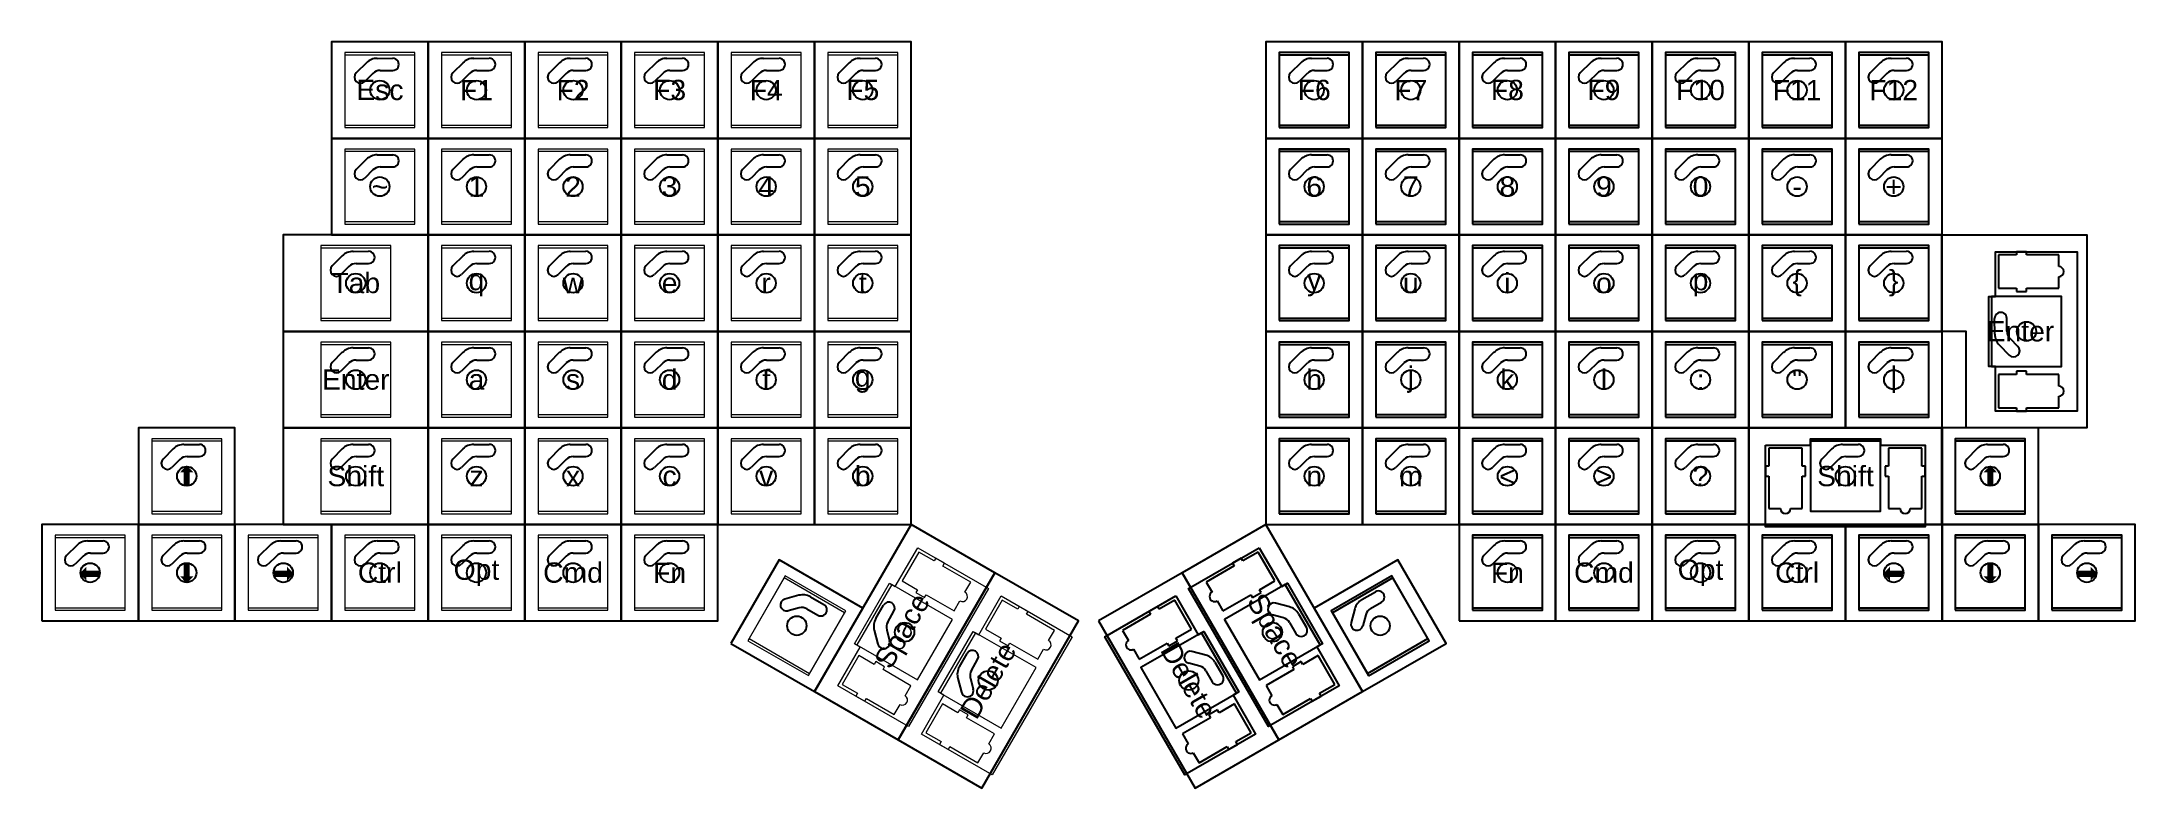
# Model space of a CAD drawing. Header units: millimetres. Extents: x 48 to 461, y 24 to 171.
import ezdxf

# ---------------------------------------------------------------- set-up
doc = ezdxf.new("R2010")
doc.units = ezdxf.units.MM
doc.layers.get('0').update_dxf_attribs({"lineweight": 0, "true_color": 0xffffff})
for name, color, linetype, lineweight, true_color in [('Base_Left', 7, 'Continuous', 25, 0x000000), ('Base_Right', 7, 'Continuous', 25, 0x000000), ('Layout_Left', 7, 'Continuous', 25, 0x000000), ('Layout_Right', 7, 'Continuous', 25, 0x000000), ('Plate_Left', 7, 'Continuous', 0, 0x000000), ('Plate_Right', 7, 'Continuous', 25, 0x000000), ('Well_Left', 7, 'Continuous', 0, 0x000000), ('Well_Right', 7, 'Continuous', 25, 0x000000)]:
    doc.layers.add(name, color=color, linetype=linetype, lineweight=lineweight, true_color=true_color)
doc.styles.add('textstyle0', font='')
doc.styles.add('textstyle1', font='')
doc.styles.add('textstyle10', font='')
doc.styles.add('textstyle11', font='')
doc.styles.add('textstyle12', font='')
doc.styles.add('textstyle13', font='')
doc.styles.add('textstyle14', font='')
doc.styles.add('textstyle15', font='')
doc.styles.add('textstyle16', font='')
doc.styles.add('textstyle17', font='')
doc.styles.add('textstyle18', font='')
doc.styles.add('textstyle19', font='')
doc.styles.add('textstyle2', font='')
doc.styles.add('textstyle20', font='')
doc.styles.add('textstyle21', font='')
doc.styles.add('textstyle22', font='')
doc.styles.add('textstyle23', font='')
doc.styles.add('textstyle24', font='')
doc.styles.add('textstyle25', font='')
doc.styles.add('textstyle26', font='')
doc.styles.add('textstyle27', font='')
doc.styles.add('textstyle28', font='')
doc.styles.add('textstyle29', font='')
doc.styles.add('textstyle3', font='')
doc.styles.add('textstyle30', font='')
doc.styles.add('textstyle31', font='')
doc.styles.add('textstyle32', font='')
doc.styles.add('textstyle33', font='')
doc.styles.add('textstyle34', font='')
doc.styles.add('textstyle35', font='')
doc.styles.add('textstyle36', font='')
doc.styles.add('textstyle37', font='')
doc.styles.add('textstyle38', font='')
doc.styles.add('textstyle39', font='')
doc.styles.add('textstyle4', font='')
doc.styles.add('textstyle40', font='')
doc.styles.add('textstyle41', font='')
doc.styles.add('textstyle42', font='')
doc.styles.add('textstyle43', font='')
doc.styles.add('textstyle44', font='')
doc.styles.add('textstyle45', font='')
doc.styles.add('textstyle46', font='')
doc.styles.add('textstyle47', font='')
doc.styles.add('textstyle48', font='')
doc.styles.add('textstyle49', font='')
doc.styles.add('textstyle5', font='')
doc.styles.add('textstyle50', font='')
doc.styles.add('textstyle51', font='')
doc.styles.add('textstyle52', font='')
doc.styles.add('textstyle53', font='')
doc.styles.add('textstyle54', font='')
doc.styles.add('textstyle55', font='')
doc.styles.add('textstyle56', font='')
doc.styles.add('textstyle57', font='')
doc.styles.add('textstyle58', font='')
doc.styles.add('textstyle59', font='')
doc.styles.add('textstyle6', font='')
doc.styles.add('textstyle60', font='')
doc.styles.add('textstyle61', font='')
doc.styles.add('textstyle62', font='')
doc.styles.add('textstyle63', font='')
doc.styles.add('textstyle64', font='')
doc.styles.add('textstyle65', font='')
doc.styles.add('textstyle66', font='')
doc.styles.add('textstyle67', font='')
doc.styles.add('textstyle68', font='')
doc.styles.add('textstyle69', font='')
doc.styles.add('textstyle7', font='')
doc.styles.add('textstyle70', font='')
doc.styles.add('textstyle71', font='')
doc.styles.add('textstyle72', font='')
doc.styles.add('textstyle73', font='')
doc.styles.add('textstyle74', font='')
doc.styles.add('textstyle75', font='')
doc.styles.add('textstyle76', font='')
doc.styles.add('textstyle77', font='')
doc.styles.add('textstyle78', font='')
doc.styles.add('textstyle79', font='')
doc.styles.add('textstyle8', font='')
doc.styles.add('textstyle80', font='')
doc.styles.add('textstyle81', font='')
doc.styles.add('textstyle82', font='')
doc.styles.add('textstyle83', font='')
doc.styles.add('textstyle84', font='')
doc.styles.add('textstyle9', font='')
doc.styles.get('textstyle0').set_extended_font_data('Arial')
doc.styles.get('textstyle1').set_extended_font_data('Arial')
doc.styles.get('textstyle10').set_extended_font_data('Arial')
doc.styles.get('textstyle11').set_extended_font_data('Arial')
doc.styles.get('textstyle12').set_extended_font_data('Arial')
doc.styles.get('textstyle13').set_extended_font_data('Arial')
doc.styles.get('textstyle14').set_extended_font_data('Arial')
doc.styles.get('textstyle15').set_extended_font_data('Arial')
doc.styles.get('textstyle16').set_extended_font_data('Arial')
doc.styles.get('textstyle17').set_extended_font_data('Arial')
doc.styles.get('textstyle18').set_extended_font_data('Arial')
doc.styles.get('textstyle19').set_extended_font_data('Arial')
doc.styles.get('textstyle2').set_extended_font_data('Arial')
doc.styles.get('textstyle20').set_extended_font_data('Arial')
doc.styles.get('textstyle21').set_extended_font_data('Arial')
doc.styles.get('textstyle22').set_extended_font_data('Arial')
doc.styles.get('textstyle23').set_extended_font_data('Arial')
doc.styles.get('textstyle24').set_extended_font_data('Arial')
doc.styles.get('textstyle25').set_extended_font_data('Arial')
doc.styles.get('textstyle26').set_extended_font_data('Arial')
doc.styles.get('textstyle27').set_extended_font_data('Arial')
doc.styles.get('textstyle28').set_extended_font_data('Arial')
doc.styles.get('textstyle29').set_extended_font_data('Arial')
doc.styles.get('textstyle3').set_extended_font_data('Arial')
doc.styles.get('textstyle30').set_extended_font_data('Arial')
doc.styles.get('textstyle31').set_extended_font_data('Arial')
doc.styles.get('textstyle32').set_extended_font_data('Arial')
doc.styles.get('textstyle33').set_extended_font_data('Arial')
doc.styles.get('textstyle34').set_extended_font_data('Arial')
doc.styles.get('textstyle35').set_extended_font_data('Arial')
doc.styles.get('textstyle36').set_extended_font_data('Arial')
doc.styles.get('textstyle37').set_extended_font_data('Arial')
doc.styles.get('textstyle38').set_extended_font_data('Arial')
doc.styles.get('textstyle39').set_extended_font_data('Arial')
doc.styles.get('textstyle4').set_extended_font_data('Arial')
doc.styles.get('textstyle40').set_extended_font_data('Arial')
doc.styles.get('textstyle41').set_extended_font_data('Arial')
doc.styles.get('textstyle42').set_extended_font_data('Arial')
doc.styles.get('textstyle43').set_extended_font_data('Arial')
doc.styles.get('textstyle44').set_extended_font_data('Arial')
doc.styles.get('textstyle45').set_extended_font_data('Arial')
doc.styles.get('textstyle46').set_extended_font_data('Arial')
doc.styles.get('textstyle47').set_extended_font_data('Arial')
doc.styles.get('textstyle48').set_extended_font_data('Arial')
doc.styles.get('textstyle49').set_extended_font_data('Arial')
doc.styles.get('textstyle5').set_extended_font_data('Arial')
doc.styles.get('textstyle50').set_extended_font_data('Arial')
doc.styles.get('textstyle51').set_extended_font_data('Arial')
doc.styles.get('textstyle52').set_extended_font_data('Arial')
doc.styles.get('textstyle53').set_extended_font_data('Arial')
doc.styles.get('textstyle54').set_extended_font_data('Arial')
doc.styles.get('textstyle55').set_extended_font_data('Arial')
doc.styles.get('textstyle56').set_extended_font_data('Arial')
doc.styles.get('textstyle57').set_extended_font_data('Arial')
doc.styles.get('textstyle58').set_extended_font_data('Arial')
doc.styles.get('textstyle59').set_extended_font_data('Arial')
doc.styles.get('textstyle6').set_extended_font_data('Arial')
doc.styles.get('textstyle60').set_extended_font_data('Arial')
doc.styles.get('textstyle61').set_extended_font_data('Arial')
doc.styles.get('textstyle62').set_extended_font_data('Arial')
doc.styles.get('textstyle63').set_extended_font_data('Arial')
doc.styles.get('textstyle64').set_extended_font_data('Arial')
doc.styles.get('textstyle65').set_extended_font_data('Arial')
doc.styles.get('textstyle66').set_extended_font_data('Arial')
doc.styles.get('textstyle67').set_extended_font_data('Arial')
doc.styles.get('textstyle68').set_extended_font_data('Arial')
doc.styles.get('textstyle69').set_extended_font_data('Arial')
doc.styles.get('textstyle7').set_extended_font_data('Arial')
doc.styles.get('textstyle70').set_extended_font_data('Arial')
doc.styles.get('textstyle71').set_extended_font_data('Arial')
doc.styles.get('textstyle72').set_extended_font_data('Arial')
doc.styles.get('textstyle73').set_extended_font_data('Arial')
doc.styles.get('textstyle74').set_extended_font_data('Arial')
doc.styles.get('textstyle75').set_extended_font_data('Arial')
doc.styles.get('textstyle76').set_extended_font_data('Arial')
doc.styles.get('textstyle77').set_extended_font_data('Arial')
doc.styles.get('textstyle78').set_extended_font_data('Arial')
doc.styles.get('textstyle79').set_extended_font_data('Arial')
doc.styles.get('textstyle8').set_extended_font_data('Arial')
doc.styles.get('textstyle80').set_extended_font_data('Arial')
doc.styles.get('textstyle81').set_extended_font_data('Arial')
doc.styles.get('textstyle82').set_extended_font_data('Arial')
doc.styles.get('textstyle83').set_extended_font_data('Arial')
doc.styles.get('textstyle84').set_extended_font_data('Arial')
doc.styles.get('textstyle9').set_extended_font_data('Arial')

# ---------------------------------------------------------------- blocks, each defined once
blk = doc.blocks.new('Key_1.5u_Layout')
blk.add_lwpolyline([(0, 0), (28.575, 0), (28.575, 19.05), (0, 19.05), (0, 0)])
blk = doc.blocks.new('Key_1.0u_Layout')
at = {"flags": 128}
blk.add_lwpolyline([(0, 0), (19.05, 0), (19.05, 19.05), (0, 19.05)], close=True, dxfattribs=at)
blk = doc.blocks.new('Key_2.0u_Layout')
blk.add_lwpolyline([(0, 0), (38.1, 0), (38.1, 19.05), (0, 19.05), (0, 0)])
blk = doc.blocks.new('Key_Enter_Layout')
at = {"layer": 'Layout_Right'}
blk.add_lwpolyline([(-4.7625, 38.1), (23.8125, 38.1), (23.8125, 0), (0, 0), (0, 19.05), (-4.7625, 19.05), (-4.7625, 38.1)], dxfattribs=at)
blk = doc.blocks.new('Z-Switch-Base')
for p, q in [((-2.65, 5.4), (-4.66, 3.39)), ((-0.53, 6.27), (2.54, 6.28)), ((-1.36, 3.29), (-2.96, 1.69)), ((0.06, 3.88), (2.54, 3.88))]:
    blk.add_line(p, q)
blk.add_circle((0, 0), 1.9)
for centre, radius, start, end in [((-0.53, 3.27), 3, 90.0934, 135), ((2.54, 5.08), 1.2, 270.0467, 90.0467), ((-3.81, 2.54), 1.2, 135, 315), ((0.06, 1.88), 2, 90, 135)]:
    blk.add_arc(centre, radius, start, end)
blk = doc.blocks.new('Key_1.0u_Base')
blk.add_blockref('Z-Switch-Base', (9.525, 9.525))
blk = doc.blocks.new('Key_2.0u_Base')
blk.add_blockref('Z-Switch-Base', (19.05, 9.525))
blk = doc.blocks.new('Key_Enter_Base')
at = {"rotation": 90}
blk.add_blockref('Z-Switch-Base', (11.90625, 19.05), dxfattribs=at)
blk = doc.blocks.new('Key_1.5u_Base')
blk.add_blockref('Z-Switch-Base', (14.2875, 9.525))
blk = doc.blocks.new('Z-Switch-Well')
at = {"flags": 128}
blk.add_lwpolyline([(-6.9, -7.4), (6.9, -7.4), (6.9, 7.4), (-6.9, 7.4)], close=True, dxfattribs=at)
blk = doc.blocks.new('Key_1.0u_Well')
blk.add_blockref('Z-Switch-Well', (9.525, 9.525))
blk = doc.blocks.new('Z-Key-2u+-Well')
at = {"flags": 128}
blk.add_lwpolyline([(-15.73, 6.1), (-6.9, 6.1), (-6.9, 7.4), (6.9, 7.4), (6.9, 6.1), (15.73, 6.1), (15.73, -10), (-15.73, -10), (-15.73, 6.1), (-15.73, 6.1)], dxfattribs=at)
blk = doc.blocks.new('Key_2.0u_Well')
blk.add_blockref('Z-Key-2u+-Well', (19.05, 9.525))
blk = doc.blocks.new('Key_Enter_Well')
at = {"rotation": 90}
blk.add_blockref('Z-Key-2u+-Well', (11.90625, 19.05), dxfattribs=at)
blk = doc.blocks.new('Key_1.5u_Well')
blk.add_blockref('Z-Switch-Well', (14.2875, 9.525))
blk = doc.blocks.new('Z-Switch-Plate')
at = {"flags": 128}
blk.add_lwpolyline([(6.9, 6.9), (-6.9, 6.9), (-6.9, -6.9), (6.9, -6.9)], close=True, dxfattribs=at)
blk = doc.blocks.new('Key_1.0u_Plate')
blk.add_blockref('Z-Switch-Plate', (9.525, 9.525))
blk = doc.blocks.new('Z-Stabilizer-Plate')
for p, q in [((3.285, 5.5), (-3.285, 5.5)), ((-3.285, 5.5), (-3.285, 2)), ((3.285, 2), (3.285, 5.5)), ((-3.93, 2), (-3.93, 0)), ((-3.285, 2), (-3.93, 2)), ((-3.93, 0), (-3.285, 0)), ((3.93, 2), (3.285, 2)), ((3.285, 0), (3.93, 0)), ((3.285, -6.36), (3.285, 0)), ((3.93, 0), (3.93, 2)), ((-3.285, 0), (-3.285, -6.36)), ((-3.285, -6.36), (-1, -6.36)), ((1, -6.36), (3.285, -6.36))]:
    blk.add_line(p, q)
blk.add_arc((0, -6.36), 1, 180, 0)
blk = doc.blocks.new('Z-Key-2u+-Plate')
at = {"row_count": 1, "column_count": 2, "row_spacing": 0, "column_spacing": 23.6}
blk.add_blockref('Z-Stabilizer-Plate', (-11.8, 0), dxfattribs=at)
blk.add_blockref('Z-Switch-Plate', (0, 0))
blk = doc.blocks.new('Key_2.0u_Plate')
blk.add_blockref('Z-Key-2u+-Plate', (19.05, 9.525))
blk = doc.blocks.new('Key_1.5u_Plate')
blk.add_blockref('Z-Switch-Plate', (14.2875, 9.525))
blk = doc.blocks.new('Key_Enter_Plate')
at = {"rotation": 90}
blk.add_blockref('Z-Key-2u+-Plate', (11.90625, 19.05), dxfattribs=at)

msp = doc.modelspace()

# ---------------------------------------------------------------- block references
at = {"layer": 'Base_Left', "row_spacing": 19.05}
for name, p, row_count, column_count, column_spacing in [('Key_1.0u_Base', (104.77, 133.35), 2, 1, 0), ('Key_1.0u_Base', (123.82, 76.2), 5, 5, 19.05), ('Key_1.5u_Base', (95.25, 76.2), 3, 1, 0), ('Key_1.0u_Base', (47.62, 57.15), 1, 3, 19.05), ('Key_1.0u_Base', (104.77, 57.15), 1, 4, 19.05)]:
    msp.add_blockref(name, p, dxfattribs=dict(at, row_count=row_count, column_count=column_count, column_spacing=column_spacing))
at = {"layer": 'Base_Left'}
msp.add_blockref('Key_1.0u_Base', (66.67, 76.2), dxfattribs=at)
at = {"layer": 'Base_Left', "rotation": -30}
msp.add_blockref('Key_1.0u_Base', (183.53, 52.73), dxfattribs=at)
at = {"layer": 'Base_Left', "rotation": 60, "row_count": 2, "column_count": 1, "row_spacing": 19.05, "column_spacing": 0}
msp.add_blockref('Key_2.0u_Base', (233.02, 24.15), dxfattribs=at)
at = {"layer": 'Base_Right', "row_spacing": 19.05, "column_spacing": 19.05}
for p, row_count, column_count in [((289.07, 76.2), 5, 5), ((384.32, 95.25), 4, 1), ((403.38, 114.3), 3, 1), ((327.17, 57.15), 1, 4), ((403.38, 57.15), 1, 3)]:
    msp.add_blockref('Key_1.0u_Base', p, dxfattribs=dict(at, row_count=row_count, column_count=column_count))
at = {"layer": 'Base_Right'}
for name, p in [('Key_Enter_Base', (427.19, 95.25)), ('Key_1.0u_Base', (403.38, 95.25)), ('Key_2.0u_Base', (384.32, 76.2)), ('Key_1.0u_Base', (422.43, 76.2))]:
    msp.add_blockref(name, p, dxfattribs=at)
at = {"layer": 'Base_Right', "rotation": -60, "row_count": 2, "column_count": 1, "row_spacing": 19.05, "column_spacing": 0}
msp.add_blockref('Key_2.0u_Base', (256.08, 57.15), dxfattribs=at)
at = {"layer": 'Base_Right', "rotation": 30}
msp.add_blockref('Key_1.0u_Base', (308.12, 43.2), dxfattribs=at)
at = {"layer": 'Layout_Left', "row_spacing": 19.05}
for name, p, row_count, column_count, column_spacing in [('Key_1.0u_Layout', (104.77, 133.35), 2, 1, 0), ('Key_1.0u_Layout', (123.82, 76.2), 5, 5, 19.05), ('Key_1.5u_Layout', (95.25, 76.2), 3, 1, 0), ('Key_1.0u_Layout', (47.62, 57.15), 1, 3, 19.05), ('Key_1.0u_Layout', (104.77, 57.15), 1, 4, 19.05)]:
    msp.add_blockref(name, p, dxfattribs=dict(at, row_count=row_count, column_count=column_count, column_spacing=column_spacing))
at = {"layer": 'Layout_Left'}
msp.add_blockref('Key_1.0u_Layout', (66.67, 76.2), dxfattribs=at)
at = {"layer": 'Layout_Left', "rotation": 60, "row_count": 2, "column_count": 1, "row_spacing": 19.05, "column_spacing": 0}
msp.add_blockref('Key_2.0u_Layout', (233.02, 24.15), dxfattribs=at)
at = {"layer": 'Layout_Left', "rotation": -30}
msp.add_blockref('Key_1.0u_Layout', (183.53, 52.73), dxfattribs=at)
at = {"layer": 'Layout_Right', "row_spacing": 19.05, "column_spacing": 19.05}
for p, row_count, column_count in [((289.07, 76.2), 5, 5), ((384.32, 95.25), 4, 1), ((403.38, 114.3), 3, 1), ((327.17, 57.15), 1, 4), ((403.38, 57.15), 1, 3)]:
    msp.add_blockref('Key_1.0u_Layout', p, dxfattribs=dict(at, row_count=row_count, column_count=column_count))
at = {"layer": 'Layout_Right'}
for name, p in [('Key_Enter_Layout', (427.19, 95.25)), ('Key_1.0u_Layout', (403.38, 95.25)), ('Key_2.0u_Layout', (384.32, 76.2)), ('Key_1.0u_Layout', (422.43, 76.2))]:
    msp.add_blockref(name, p, dxfattribs=at)
at = {"layer": 'Layout_Right', "rotation": -60, "row_count": 2, "column_count": 1, "row_spacing": 19.05, "column_spacing": 0}
msp.add_blockref('Key_2.0u_Layout', (256.08, 57.15), dxfattribs=at)
at = {"layer": 'Layout_Right', "rotation": 30}
msp.add_blockref('Key_1.0u_Layout', (308.12, 43.2), dxfattribs=at)
at = {"layer": 'Plate_Left', "row_spacing": 19.05}
for name, p, row_count, column_count, column_spacing in [('Key_1.0u_Plate', (104.77, 133.35), 2, 1, 0), ('Key_1.0u_Plate', (123.82, 76.2), 5, 5, 19.05), ('Key_1.5u_Plate', (95.25, 76.2), 3, 1, 0), ('Key_1.0u_Plate', (47.62, 57.15), 1, 3, 19.05), ('Key_1.0u_Plate', (104.77, 57.15), 1, 4, 19.05)]:
    msp.add_blockref(name, p, dxfattribs=dict(at, row_count=row_count, column_count=column_count, column_spacing=column_spacing))
at = {"layer": 'Plate_Left'}
msp.add_blockref('Key_1.0u_Plate', (66.67, 76.2), dxfattribs=at)
at = {"layer": 'Plate_Left', "rotation": 60, "row_count": 2, "column_count": 1, "row_spacing": 19.05, "column_spacing": 0}
msp.add_blockref('Key_2.0u_Plate', (233.02, 24.15), dxfattribs=at)
at = {"layer": 'Plate_Left', "rotation": -30}
msp.add_blockref('Key_1.0u_Plate', (183.53, 52.73), dxfattribs=at)
at = {"layer": 'Plate_Right', "row_spacing": 19.05, "column_spacing": 19.05}
for p, row_count, column_count in [((289.07, 76.2), 5, 5), ((384.32, 95.25), 4, 1), ((403.38, 114.3), 3, 1), ((327.17, 57.15), 1, 4), ((403.38, 57.15), 1, 3)]:
    msp.add_blockref('Key_1.0u_Plate', p, dxfattribs=dict(at, row_count=row_count, column_count=column_count))
at = {"layer": 'Plate_Right'}
for name, p in [('Key_Enter_Plate', (427.19, 95.25)), ('Key_1.0u_Plate', (403.38, 95.25)), ('Key_2.0u_Plate', (384.32, 76.2)), ('Key_1.0u_Plate', (422.43, 76.2))]:
    msp.add_blockref(name, p, dxfattribs=at)
at = {"layer": 'Plate_Right', "rotation": -60, "row_count": 2, "column_count": 1, "row_spacing": 19.05, "column_spacing": 0}
msp.add_blockref('Key_2.0u_Plate', (256.08, 57.15), dxfattribs=at)
at = {"layer": 'Plate_Right', "rotation": 30}
msp.add_blockref('Key_1.0u_Plate', (308.12, 43.2), dxfattribs=at)
at = {"layer": 'Well_Left', "row_spacing": 19.05}
for name, p, row_count, column_count, column_spacing in [('Key_1.0u_Well', (104.77, 133.35), 2, 1, 0), ('Key_1.0u_Well', (123.82, 76.2), 5, 5, 19.05), ('Key_1.5u_Well', (95.25, 76.2), 3, 1, 0), ('Key_1.0u_Well', (47.62, 57.15), 1, 3, 19.05), ('Key_1.0u_Well', (104.77, 57.15), 1, 4, 19.05)]:
    msp.add_blockref(name, p, dxfattribs=dict(at, row_count=row_count, column_count=column_count, column_spacing=column_spacing))
at = {"layer": 'Well_Left'}
msp.add_blockref('Key_1.0u_Well', (66.67, 76.2), dxfattribs=at)
at = {"layer": 'Well_Left', "rotation": 60, "row_count": 2, "column_count": 1, "row_spacing": 19.05, "column_spacing": 0}
msp.add_blockref('Key_2.0u_Well', (233.02, 24.15), dxfattribs=at)
at = {"layer": 'Well_Left', "rotation": -30}
msp.add_blockref('Key_1.0u_Well', (183.53, 52.73), dxfattribs=at)
at = {"layer": 'Well_Right', "row_spacing": 19.05, "column_spacing": 19.05}
for p, row_count, column_count in [((289.07, 76.2), 5, 5), ((384.32, 95.25), 4, 1), ((403.38, 114.3), 3, 1), ((327.17, 57.15), 1, 4), ((403.38, 57.15), 1, 3)]:
    msp.add_blockref('Key_1.0u_Well', p, dxfattribs=dict(at, row_count=row_count, column_count=column_count))
at = {"layer": 'Well_Right'}
for name, p in [('Key_Enter_Well', (427.19, 95.25)), ('Key_1.0u_Well', (403.38, 95.25)), ('Key_2.0u_Well', (384.32, 76.2)), ('Key_1.0u_Well', (422.43, 76.2))]:
    msp.add_blockref(name, p, dxfattribs=at)
at = {"layer": 'Well_Right', "rotation": -60, "row_count": 2, "column_count": 1, "row_spacing": 19.05, "column_spacing": 0}
msp.add_blockref('Key_2.0u_Well', (256.08, 57.15), dxfattribs=at)
at = {"layer": 'Well_Right', "rotation": 30}
msp.add_blockref('Key_1.0u_Well', (308.12, 43.2), dxfattribs=at)

# ---------------------------------------------------------------- texts
at = {"layer": 'Layout_Left', "attachment_point": 5}
for s, insert, char_height, style in [('\\H4;Esc', (114.3, 161.93), 1, 'textstyle3'), ('\\H4;F1', (133.35, 161.93), 1, 'textstyle7'), ('F2', (152.4, 161.93), 4, 'textstyle8'), ('\\H4;F3', (171.45, 161.93), 1, 'textstyle9'), ('\\H4;F4', (190.5, 161.93), 1, 'textstyle10'), ('F5', (209.55, 161.93), 4, 'textstyle48'), ('\\H4;1', (133.35, 142.88), 1, 'textstyle5'), ('2', (152.4, 142.88), 4, 'textstyle79'), ('3', (171.45, 142.88), 4, 'textstyle80'), ('4', (190.5, 142.88), 4, 'textstyle73'), ('5', (209.55, 142.88), 4, 'textstyle40'), ('\\H4;~', (114.3, 142.88), 1, 'textstyle4'), ('Tab', (109.54, 123.82), 4, 'textstyle14'), ('q', (133.35, 123.82), 4, 'textstyle67'), ('w', (152.4, 123.82), 4, 'textstyle66'), ('e', (171.45, 123.82), 4, 'textstyle60'), ('r', (190.5, 123.82), 4, 'textstyle61'), ('t', (209.55, 123.82), 4, 'textstyle62'), ('\\H4;Enter', (109.54, 104.77), 1, 'textstyle29'), ('a', (133.35, 104.77), 4, 'textstyle63'), ('s', (152.4, 104.77), 4, 'textstyle81'), ('d', (171.45, 104.77), 4, 'textstyle82'), ('f', (190.5, 104.77), 4, 'textstyle23'), ('g', (209.55, 104.77), 4, 'textstyle83'), ('⬆︎', (76.2, 85.72), 4, 'textstyle30'), ('Shift', (109.54, 85.72), 4, 'textstyle0'), ('z', (133.35, 85.72), 4, 'textstyle2'), ('x', (152.4, 85.72), 4, 'textstyle84'), ('c', (171.45, 85.72), 4, 'textstyle77'), ('v', (190.5, 85.72), 4, 'textstyle78'), ('b', (209.55, 85.72), 4, 'textstyle19'), ('⬅︎', (57.15, 66.76), 4, 'textstyle26'), ('⬇︎', (76.2, 66.67), 4, 'textstyle32'), ('➡︎', (95.25, 66.76), 4, 'textstyle28'), ('Ctrl', (114.3, 66.67), 4, 'textstyle13'), ('Opt', (133.35, 66.67), 4, 'textstyle16'), ('Cmd', (152.4, 66.67), 4, 'textstyle17'), ('Fn', (171.45, 66.67), 4, 'textstyle15')]:
    msp.add_mtext(s, dxfattribs=dict(at, insert=insert, char_height=char_height, style=style))
at = {"layer": 'Layout_Left', "attachment_point": 5, "rotation": 60}
for s, insert, char_height, style in [('Space', (217.8, 54.94), 4, 'textstyle24'), ('\\H4;Delete', (234.3, 45.41), 1, 'textstyle25')]:
    msp.add_mtext(s, dxfattribs=dict(at, insert=insert, char_height=char_height, style=style))
at = {"layer": 'Layout_Right', "char_height": 4, "attachment_point": 5}
for s, insert, style in [('F6', (298.6, 161.93), 'textstyle49'), ('F7', (317.65, 161.93), 'textstyle42'), ('F8', (336.7, 161.93), 'textstyle43'), ('F9', (355.75, 161.93), 'textstyle44'), ('F10', (374.8, 161.93), 'textstyle45'), ('F11', (393.85, 161.93), 'textstyle38'), ('F12', (412.9, 161.93), 'textstyle39'), ('6', (298.6, 142.88), 'textstyle41'), ('7', (317.65, 142.88), 'textstyle34'), ('8', (336.7, 142.88), 'textstyle35'), ('9', (355.75, 142.88), 'textstyle36'), ('0', (374.8, 142.88), 'textstyle37'), ('-', (393.85, 142.88), 'textstyle56'), ('+', (412.9, 142.88), 'textstyle57'), ('y', (298.6, 123.82), 'textstyle54'), ('u', (317.65, 123.82), 'textstyle76'), ('i', (336.7, 123.82), 'textstyle71'), ('o', (355.75, 123.82), 'textstyle72'), ('p', (374.8, 123.82), 'textstyle55'), ('\\{', (393.85, 123.82), 'textstyle50'), ('\\}', (412.9, 123.82), 'textstyle51'), ('Enter', (437.9, 114.3), 'textstyle68'), ('j', (317.65, 104.77), 'textstyle58'), ('|', (412.9, 104.77), 'textstyle70'), ('h', (298.6, 104.77), 'textstyle74'), ('k', (336.7, 104.77), 'textstyle75'), ('l', (355.75, 104.77), 'textstyle59'), (':', (374.8, 104.77), 'textstyle52'), ('"', (393.85, 104.77), 'textstyle53'), ('n', (298.6, 85.72), 'textstyle20'), ('m', (317.65, 85.72), 'textstyle21'), ('<', (336.7, 85.72), 'textstyle22'), ('>', (355.75, 85.72), 'textstyle46'), ('?', (374.8, 85.72), 'textstyle47'), ('Shift', (403.38, 85.72), 'textstyle1'), ('⬆︎', (431.95, 85.72), 'textstyle6'), ('Fn', (336.7, 66.67), 'textstyle69'), ('Cmd', (355.75, 66.67), 'textstyle18'), ('Opt', (374.8, 66.67), 'textstyle11'), ('Ctrl', (393.85, 66.67), 'textstyle12'), ('⬅︎', (412.9, 66.76), 'textstyle33'), ('⬇︎', (431.95, 66.67), 'textstyle31'), ('➡︎', (451, 66.76), 'textstyle27')]:
    msp.add_mtext(s, dxfattribs=dict(at, insert=insert, style=style))
at = {"layer": 'Layout_Right', "char_height": 4, "attachment_point": 5, "rotation": 300}
for s, insert, style in [('Space', (290.35, 54.94), 'textstyle64'), ('Delete', (273.85, 45.41), 'textstyle65')]:
    msp.add_mtext(s, dxfattribs=dict(at, insert=insert, style=style))

doc.saveas('drawing.dxf')
